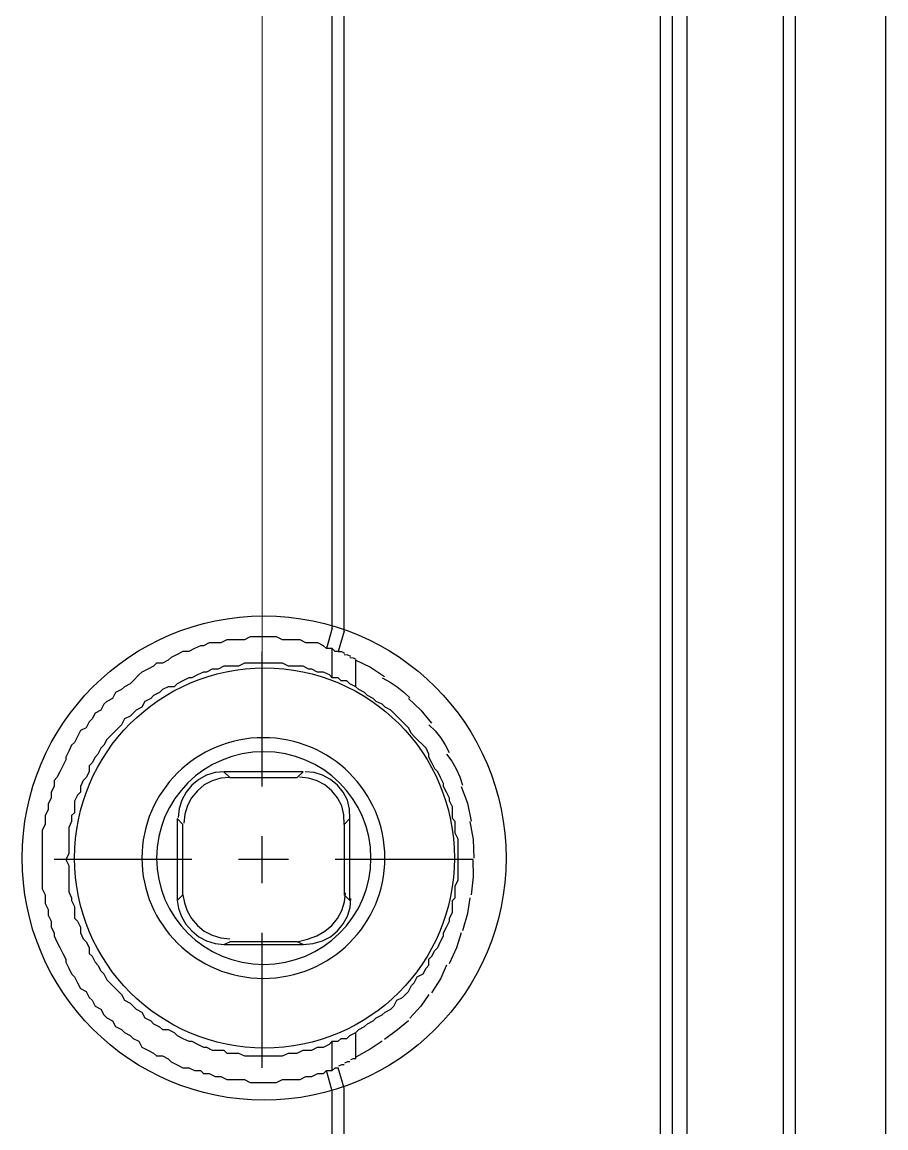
# Model space of a CAD drawing. Header units: millimetres. Extents: x 9 to 367, y 9 to 251.
# Drawn here: x 277.03 to 289.52, y 198.35 to 214.32 of the extents above; entities that cross this region are included whole.
import ezdxf

# ---------------------------------------------------------------- set-up
doc = ezdxf.new("R2010")
doc.units = ezdxf.units.MM
doc.layers.add('图层 1', color=7, linetype='Continuous')

msp = doc.modelspace()

# ---------------------------------------------------------------- linework, layer by layer
at = {"layer": '图层 1', "color": 3, "lineweight": 5}
msp.add_lwpolyline([(280.500702, 205.231929), (280.500702, 237.108929)], dxfattribs=at)
at = {"layer": '图层 1', "color": 7, "lineweight": 25}
for points in [[(288.036176, 117.051596), (288.036176, 222.503929)], [(288.205333, 222.503894), (288.205333, 117.051561)], [(289.517561, 117.051596), (289.517561, 222.503929)], [(286.638824, 222.25), (286.638824, 117.305667)], [(286.257824, 117.64451), (286.257824, 221.953843)], [(286.427298, 221.953737), (286.427298, 117.644404)], [(281.516667, 205.570561), (281.516667, 219.032561)], [(281.686176, 205.528369), (281.686176, 219.075035)], [(281.516667, 205.570561), (281.432, 205.274227)], [(281.431929, 205.274298), (281.389596, 205.316631), (281.305282, 205.358965), (281.220263, 205.358965), (281.135596, 205.358965), (281.050929, 205.401298), (280.966263, 205.401298), (280.881596, 205.401298), (280.796929, 205.401298), (280.712263, 205.443631), (280.627949, 205.443631), (280.542929, 205.443631), (280.500596, 205.443631), (280.415929, 205.443631), (280.331263, 205.443631), (280.246949, 205.401298), (280.161929, 205.401298), (280.077263, 205.401298), (279.992596, 205.401298), (279.907929, 205.358965), (279.823263, 205.358965), (279.738596, 205.358965), (279.653929, 205.316631), (279.611596, 205.316631), (279.527282, 205.274298), (279.442263, 205.231965), (279.357596, 205.231965), (279.272929, 205.189631), (279.188616, 205.147298), (279.146282, 205.104965), (279.061263, 205.062631), (278.976596, 205.062631), (278.934263, 205.020298), (278.849596, 204.977965), (278.764929, 204.935631), (278.722596, 204.893298), (278.637929, 204.808631), (278.595596, 204.766298), (278.511282, 204.723965), (278.468949, 204.681631), (278.383929, 204.639298), (278.341596, 204.554631), (278.256929, 204.512298), (278.214596, 204.469965), (278.172263, 204.385298), (278.087949, 204.342965), (278.045263, 204.258298), (278.002929, 204.215965), (277.960596, 204.131298), (277.875929, 204.088965), (277.833596, 204.004298), (277.791263, 203.919631), (277.749282, 203.877298), (277.706596, 203.792631), (277.664263, 203.707965), (277.664263, 203.665631), (277.621929, 203.580965), (277.579596, 203.496298), (277.537263, 203.411631), (277.494929, 203.369298), (277.494929, 203.284631), (277.452949, 203.199965), (277.452949, 203.115298), (277.410616, 203.030631), (277.410616, 202.945965), (277.367929, 202.861298), (277.367929, 202.818965), (277.367929, 202.734298), (277.325596, 202.649631), (277.325596, 202.564965), (277.325596, 202.480298), (277.325596, 202.395631), (277.325596, 202.310965), (277.325596, 202.226298), (277.325596, 202.141631), (277.325596, 202.056965), (277.325596, 201.972298), (277.325596, 201.887631), (277.325596, 201.802965), (277.367929, 201.718298), (277.367929, 201.675965), (277.367929, 201.591298), (277.410616, 201.506631), (277.410616, 201.421965), (277.452949, 201.337298), (277.452949, 201.252631), (277.494929, 201.167965), (277.494929, 201.125631), (277.537263, 201.040965), (277.579596, 200.956298), (277.621929, 200.871631), (277.664263, 200.786965), (277.664263, 200.744631), (277.706596, 200.659965), (277.749282, 200.575298), (277.791263, 200.532965), (277.833596, 200.448298), (277.875929, 200.363631), (277.960596, 200.321298), (278.002929, 200.236631), (278.045263, 200.194298), (278.087949, 200.109631), (278.172263, 200.067298), (278.214596, 199.982631), (278.256929, 199.940298), (278.341596, 199.897965), (278.383929, 199.813298), (278.468949, 199.770965), (278.511282, 199.728631), (278.595596, 199.686298), (278.637929, 199.643965), (278.722596, 199.601631), (278.764929, 199.516965), (278.849596, 199.474631), (278.934263, 199.432298), (278.976596, 199.389965), (279.061263, 199.389965), (279.146282, 199.347631), (279.188616, 199.305298), (279.272929, 199.262965), (279.357596, 199.220631), (279.442263, 199.220631), (279.527282, 199.178298), (279.611596, 199.178298), (279.653929, 199.135965), (279.738596, 199.135965), (279.823263, 199.093631), (279.907929, 199.093631), (279.992596, 199.051298), (280.077263, 199.051298), (280.161929, 199.051298), (280.246949, 199.051298), (280.331263, 199.008965), (280.415929, 199.008965), (280.500596, 199.008965), (280.542929, 199.008965), (280.627949, 199.008965), (280.712263, 199.008965), (280.796929, 199.051298), (280.881596, 199.051298), (280.966263, 199.051298), (281.050929, 199.051298), (281.135596, 199.093631), (281.220263, 199.093631), (281.305282, 199.135965), (281.389596, 199.135965), (281.431929, 199.178298)], [(281.686176, 205.528369), (281.60151, 205.232035)], [(281.516667, 205.274298), (281.474333, 205.274298), (281.432, 205.274298)], [(281.516667, 204.850894), (281.516667, 205.274227)], [(281.601404, 205.231929), (281.559071, 205.231929), (281.516737, 205.274263)], [(281.601404, 205.231929), (281.649338, 205.230651), (281.693832, 205.210057)], [(281.686176, 205.189702), (281.734992, 205.185072), (281.778251, 205.16536)], [(281.770561, 205.147333), (281.817436, 205.142174), (281.858755, 205.12405)], [(281.855333, 205.104965), (282.070351, 205.003982), (282.272669, 204.871779)], [(281.855333, 204.723929), (281.855333, 205.104929)], [(281.516667, 204.850894), (281.474333, 204.893227), (281.389667, 204.935561), (281.305, 204.935561), (281.220333, 204.977894), (281.178, 204.977894), (281.093333, 205.020227), (281.008667, 205.020227), (280.924, 205.020227), (280.881667, 205.020227), (280.797, 205.062561), (280.712333, 205.062561), (280.627667, 205.062561), (280.543, 205.062561), (280.458333, 205.062561), (280.416, 205.062561), (280.331333, 205.062561), (280.246667, 205.062561), (280.162, 205.020227), (280.077333, 205.020227), (279.992667, 205.020227), (279.950333, 205.020227), (279.865667, 204.977894), (279.781, 204.977894), (279.696333, 204.935561), (279.654, 204.935561), (279.569333, 204.893227), (279.484667, 204.850894), (279.442333, 204.850894), (279.357667, 204.808561), (279.273, 204.766227), (279.230667, 204.723894), (279.146, 204.723894), (279.061333, 204.681914), (279.019, 204.639228), (278.934333, 204.596894), (278.892, 204.554561), (278.807333, 204.512227), (278.765, 204.427561), (278.680333, 204.385227), (278.638, 204.342894), (278.595667, 204.300561), (278.511, 204.258227), (278.468667, 204.173561), (278.426333, 204.131227), (278.384, 204.088894), (278.299333, 204.004227), (278.257, 203.961894), (278.214667, 203.877228), (278.172333, 203.834894), (278.13, 203.750227), (278.087667, 203.707894), (278.045333, 203.62358), (278.003, 203.580894), (278.003, 203.496227), (277.960667, 203.411561), (277.918333, 203.369227), (277.876, 203.284561), (277.876, 203.199894), (277.833667, 203.157561), (277.790981, 203.072894), (277.790981, 202.988227), (277.790981, 202.903561), (277.749, 202.861227), (277.749, 202.776561), (277.706667, 202.691894), (277.706667, 202.607227), (277.706667, 202.522561), (277.706667, 202.480228), (277.706667, 202.395561), (277.706667, 202.310894), (277.664333, 202.226227), (277.706667, 202.141561), (277.706667, 202.056894), (277.706667, 202.014561), (277.706667, 201.929894), (277.706667, 201.845227), (277.706667, 201.760561), (277.749, 201.675894), (277.749, 201.633561), (277.790981, 201.548894), (277.790981, 201.464227), (277.790981, 201.379561), (277.833667, 201.337227), (277.876, 201.252561), (277.876, 201.167894), (277.918333, 201.083227), (277.960667, 201.040894), (278.003, 200.956228), (278.003, 200.871561), (278.045333, 200.829228), (278.087667, 200.744561), (278.13, 200.702227), (278.172333, 200.617561), (278.214667, 200.575227), (278.257, 200.490561), (278.299333, 200.44858), (278.384, 200.363561), (278.426333, 200.321227), (278.468667, 200.278894), (278.511, 200.194228), (278.595667, 200.151894), (278.638, 200.109561), (278.680333, 200.067228), (278.765, 200.024894), (278.807333, 199.940227), (278.892, 199.897894), (278.934333, 199.855561), (279.019, 199.813227), (279.061333, 199.770894), (279.146, 199.770894), (279.230667, 199.728561), (279.273, 199.686228), (279.357667, 199.643894), (279.442333, 199.601561), (279.484667, 199.601561), (279.569333, 199.559227), (279.654, 199.516894), (279.696333, 199.516894), (279.781, 199.474561), (279.865667, 199.474561), (279.950333, 199.474561), (279.992667, 199.432227), (280.077333, 199.432227), (280.162, 199.432227), (280.246667, 199.390247), (280.331333, 199.390247), (280.416, 199.390247), (280.458333, 199.390247), (280.543, 199.390247), (280.627667, 199.390247), (280.712333, 199.390247), (280.797, 199.390247), (280.881667, 199.432227), (280.924, 199.432227), (281.008667, 199.432227), (281.093333, 199.474561), (281.178, 199.474561), (281.220333, 199.474561), (281.305, 199.516894), (281.389667, 199.516894), (281.474333, 199.559227), (281.516667, 199.601561)], [(281.855333, 204.723929), (281.770667, 204.766263), (281.728333, 204.808596), (281.643667, 204.808596), (281.601333, 204.850929), (281.516667, 204.850929)], [(282.236333, 204.850894), (282.352507, 204.790707), (282.455585, 204.721028), (282.548872, 204.643874), (282.635678, 204.561264)], [(281.855333, 199.728737), (281.897667, 199.771071), (281.982333, 199.813404), (282.024314, 199.855737), (282.109333, 199.898071), (282.151667, 199.940404), (282.236333, 199.982737), (282.278667, 200.025071), (282.363333, 200.067404), (282.405667, 200.109737), (282.448, 200.194404), (282.532667, 200.236737), (282.575, 200.279071), (282.617333, 200.321404), (282.659667, 200.406071), (282.702, 200.448404), (282.744686, 200.533071), (282.829, 200.575404), (282.871333, 200.660071), (282.913667, 200.702404), (282.913667, 200.787071), (282.956, 200.829404), (282.998333, 200.914071), (283.040667, 200.956404), (283.082647, 201.041071), (283.125333, 201.125737), (283.125333, 201.168071), (283.167667, 201.252737), (283.21, 201.337404), (283.21, 201.379737), (283.252333, 201.464404), (283.252333, 201.549071), (283.252333, 201.633737), (283.294667, 201.676071), (283.294667, 201.760737), (283.294667, 201.845404), (283.337, 201.930071), (283.337, 202.014737), (283.337, 202.057071), (283.337, 202.141737), (283.337, 202.226404), (283.337, 202.311071), (283.337, 202.395737), (283.337, 202.438071), (283.337, 202.522737), (283.294667, 202.607404), (283.294667, 202.692071), (283.294667, 202.776737), (283.252333, 202.819071), (283.252333, 202.903737), (283.252333, 202.988404), (283.21, 203.073071), (283.21, 203.115404), (283.167667, 203.200071), (283.125333, 203.284737), (283.125333, 203.327071), (283.082647, 203.411737), (283.040667, 203.496404), (282.998333, 203.538737), (282.956, 203.623404), (282.913667, 203.708071), (282.913667, 203.750404), (282.871333, 203.835071), (282.829, 203.877404), (282.744686, 203.962071), (282.702, 204.004404), (282.659667, 204.046737), (282.617333, 204.131404), (282.575, 204.173737), (282.532667, 204.216071), (282.448, 204.300737), (282.405667, 204.343071), (282.363333, 204.385404), (282.278667, 204.427737), (282.236333, 204.470071), (282.151667, 204.512404), (282.109333, 204.554737), (282.024314, 204.597071), (281.982333, 204.639404), (281.897667, 204.681737), (281.855333, 204.724071)], [(282.617369, 204.554596), (282.796668, 204.383631), (282.947921, 204.195468)], [(282.913667, 204.173596), (283.00389, 204.085275), (283.080354, 203.987991), (283.146235, 203.884026), (283.204708, 203.775663)], [(283.167561, 203.750369), (283.244918, 203.648923), (283.307261, 203.538349), (283.357962, 203.421161), (283.400394, 203.299871)], [(279.950192, 203.496263), (279.822525, 203.483612), (279.699852, 203.446124), (279.586109, 203.385287), (279.485231, 203.302588), (279.402323, 203.2015), (279.341342, 203.087349), (279.30371, 202.963607), (279.290851, 202.833746)], [(279.950192, 203.496263), (280.034859, 203.411596)], [(281.093263, 203.496263), (279.950263, 203.496263)], [(281.093263, 203.496263), (281.008596, 203.411596)], [(281.770561, 202.818965), (281.766879, 202.957391), (281.73396, 203.085532), (281.674716, 203.201304), (281.592055, 203.302623), (281.491117, 203.385327), (281.376949, 203.446204), (281.253124, 203.483796), (281.123214, 203.496651)], [(280.034929, 203.411702), (279.905019, 203.401091), (279.781194, 203.36465), (279.667026, 203.304198), (279.566088, 203.221555), (279.483179, 203.120462), (279.422199, 203.006272), (279.384567, 202.882425), (279.371707, 202.75236)], [(280.034929, 203.411702), (281.008596, 203.411702)], [(281.686176, 202.734227), (281.684335, 202.874892), (281.652398, 203.004147), (281.593605, 203.120238), (281.511199, 203.221414), (281.410106, 203.304322), (281.295916, 203.365303), (281.172069, 203.402934), (281.042004, 203.415794)], [(283.379439, 203.284561), (283.469177, 203.041453), (283.522667, 202.782205)], [(279.272859, 202.818965), (279.357526, 202.734298)], [(279.272859, 202.818965), (279.272859, 201.633631)], [(279.357631, 201.718263), (279.357631, 202.734263)], [(281.686176, 202.734227), (281.686176, 201.718228)], [(281.770561, 202.818965), (281.686247, 202.734298)], [(281.770561, 201.633702), (281.770561, 202.819035)], [(283.506192, 202.776596), (283.551171, 202.515629), (283.563342, 202.248841)], [(283.548596, 202.226227), (283.551418, 201.978798), (283.522491, 201.715758)], [(281.008526, 201.040965), (281.157966, 201.077687), (281.291762, 201.127572), (281.409617, 201.193067), (281.511234, 201.27662), (281.593938, 201.377708), (281.654814, 201.491859), (281.692407, 201.615601), (281.705262, 201.745462)], [(279.272859, 201.633702), (279.357526, 201.718369)], [(279.272859, 201.633702), (279.29612, 201.521386), (279.339093, 201.406689), (279.402042, 201.295961), (279.485231, 201.195552), (279.58617, 201.112699), (279.700337, 201.051839), (279.824162, 201.014329), (279.954073, 201.001524)], [(279.357631, 201.718263), (279.378649, 201.604106), (279.42047, 201.488428), (279.482994, 201.377248), (279.566123, 201.276585), (279.667062, 201.193826), (279.781229, 201.132828), (279.905054, 201.095114), (280.034965, 201.082204)], [(281.093263, 200.998596), (281.240509, 201.013082), (281.373236, 201.051513), (281.490683, 201.112698), (281.592091, 201.195446), (281.674999, 201.296539), (281.73598, 201.410729), (281.773611, 201.534576), (281.786471, 201.664641)], [(281.770561, 201.633702), (281.686247, 201.718369)], [(283.506192, 201.675894), (283.46968, 201.449631), (283.400359, 201.198233)], [(283.379439, 201.167894), (283.309325, 200.9527), (283.204814, 200.722689)], [(279.950192, 200.998596), (280.034859, 201.040929)], [(279.950192, 200.998596), (281.093192, 200.998596)], [(281.008526, 201.040965), (280.034859, 201.040965)], [(281.093263, 200.998596), (281.008596, 201.040929)], [(283.167561, 200.702298), (283.080072, 200.504831), (282.948133, 200.302601)], [(282.913667, 200.278894), (282.794648, 200.110619), (282.635678, 199.937052)], [(282.617369, 199.898035), (282.457781, 199.76958), (282.271999, 199.626044)], [(281.516667, 199.601596), (281.601333, 199.601596), (281.643667, 199.643929), (281.728333, 199.643929), (281.770667, 199.686263), (281.855333, 199.728596)], [(281.855333, 199.347702), (281.855333, 199.728702)], [(281.516667, 199.178369), (281.516667, 199.601702)], [(282.236333, 199.601596), (282.066118, 199.488619), (281.858861, 199.374054)], [(281.855333, 199.347702), (281.817895, 199.350215), (281.778075, 199.332885)], [(281.516667, 199.178369), (281.559, 199.220702), (281.601333, 199.220702)], [(281.686176, 198.924298), (281.60151, 199.220631)], [(281.686176, 199.262929), (281.648782, 199.261033), (281.606096, 199.240352)], [(281.770561, 199.305333), (281.734754, 199.307009), (281.693655, 199.288047)], [(281.431929, 199.178369), (281.474263, 199.178369), (281.516596, 199.178369)], [(281.516667, 198.881929), (281.432, 199.178263)], [(281.516667, 140.673596), (281.516667, 198.881929)], [(281.686176, 140.631369), (281.686176, 198.924369)]]:
    msp.add_lwpolyline(points, dxfattribs=at)
at = {"layer": '图层 1', "color": 1, "lineweight": 25}
for points in [[(280.500702, 203.284561), (280.500702, 205.231894)], [(280.500702, 201.887596), (280.500702, 202.564929)], [(279.484737, 202.226227), (277.494718, 202.226227)], [(280.881737, 202.226227), (280.162071, 202.226227)], [(283.548596, 202.226227), (281.558929, 202.226227)], [(280.500702, 199.220561), (280.500702, 201.167894)]]:
    msp.add_lwpolyline(points, dxfattribs=at)
at = {"layer": '图层 1', "color": 7, "lineweight": 25}
for centre, radius in [((280.530935, 202.249158), 3.497527), ((280.537356, 202.248982), 2.745669)]:
    msp.add_circle(centre, radius, dxfattribs=at)
for centre, major_axis, ratio in [((280.520846, 202.249158), (1.755775, 0), 0.989954), ((280.52582, 202.248982), (1.549224, 0), 0.991802)]:
    msp.add_ellipse(centre, major_axis=major_axis, ratio=ratio, start_param=0, end_param=6.283185, dxfattribs=at)

doc.saveas('drawing.dxf')
